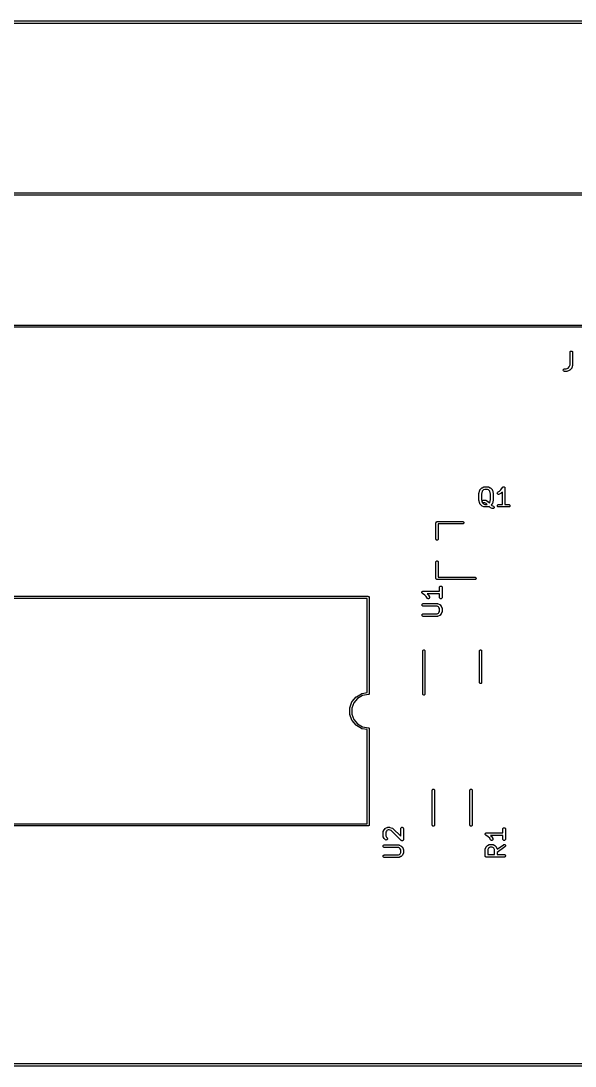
# Model space of a CAD drawing. Extents: x 85 to 212, y -151 to -91.
# Drawn here: x 116.9 to 148.4, y -150.8 to -91.4 of the extents above; entities that cross this region are included whole.
import ezdxf

# ---------------------------------------------------------------- set-up
doc = ezdxf.new("R2010")
doc.units = 0
doc.header["$MEASUREMENT"] = 0
doc.layers.add('BLACK', color=7, linetype='CONTINUOUS')

msp = doc.modelspace()

# ---------------------------------------------------------------- linework, layer by layer
at = {"layer": 'Black'}
for p, q in [((85.5, -91.425), (211.5, -91.425)), ((211.425, -91.575), (85.575, -91.575)), ((103.501, -101.194), (193.501, -101.194)), ((193.441, -101.314), (103.561, -101.314)), ((193.501, -108.814), (103.501, -108.814)), ((103.561, -108.694), (190.941, -108.694)), ((148.092, -110.252), (148.096, -110.227)), ((148.092, -110.954), (148.092, -110.252)), ((148.096, -110.227), (148.109, -110.204)), ((148.109, -110.204), (148.129, -110.187)), ((148.129, -110.187), (148.154, -110.179)), ((148.154, -110.179), (148.18, -110.179)), ((148.18, -110.179), (148.204, -110.187)), ((148.204, -110.187), (148.224, -110.204)), ((148.224, -110.204), (148.237, -110.227)), ((148.237, -110.227), (148.242, -110.252)), ((148.242, -110.252), (148.242, -110.967)), ((148.053, -111.069), (148.092, -110.954)), ((148.24, -110.979), (148.238, -110.99)), ((148.242, -110.967), (148.24, -110.979)), ((147.712, -111.239), (147.721, -111.215)), ((147.712, -111.265), (147.712, -111.239)), ((147.721, -111.29), (147.712, -111.265)), ((147.721, -111.215), (147.738, -111.195)), ((147.738, -111.31), (147.721, -111.29)), ((147.738, -111.195), (147.76, -111.182)), ((147.76, -111.323), (147.738, -111.31)), ((147.76, -111.182), (147.786, -111.177)), ((147.786, -111.327), (147.76, -111.323)), ((147.786, -111.177), (147.869, -111.177)), ((147.881, -111.327), (147.786, -111.327)), ((147.869, -111.177), (147.983, -111.139)), ((147.893, -111.325), (147.881, -111.327)), ((147.905, -111.324), (147.893, -111.325)), ((148.048, -111.276), (147.905, -111.324)), ((147.983, -111.139), (148.053, -111.069)), ((148.051, -111.274), (148.048, -111.276)), ((148.056, -111.273), (148.051, -111.274)), ((148.063, -111.268), (148.056, -111.273)), ((148.07, -111.264), (148.063, -111.268)), ((148.073, -111.26), (148.07, -111.264)), ((148.077, -111.258), (148.073, -111.26)), ((148.172, -111.163), (148.077, -111.258)), ((148.175, -111.159), (148.172, -111.163)), ((148.178, -111.156), (148.175, -111.159)), ((148.182, -111.148), (148.178, -111.156)), ((148.187, -111.141), (148.182, -111.148)), ((148.188, -111.137), (148.187, -111.141)), ((148.19, -111.133), (148.188, -111.137)), ((148.238, -110.99), (148.19, -111.133)), ((142.918, -118.268), (142.965, -118.077)), ((142.965, -118.077), (142.968, -118.07)), ((142.968, -118.07), (142.97, -118.064)), ((142.97, -118.064), (142.974, -118.059)), ((142.974, -118.059), (142.976, -118.053)), ((142.976, -118.053), (142.981, -118.048)), ((142.981, -118.048), (142.985, -118.042)), ((142.985, -118.042), (143.08, -117.947)), ((143.08, -117.947), (143.09, -117.94)), ((143.09, -117.94), (143.1, -117.933)), ((143.1, -117.933), (143.195, -117.885)), ((143.178, -118.062), (143.106, -118.134)), ((143.246, -118.027), (143.178, -118.062)), ((143.195, -117.885), (143.199, -117.884)), ((143.199, -117.884), (143.203, -117.882)), ((143.203, -117.882), (143.212, -117.88)), ((143.212, -117.88), (143.22, -117.878)), ((143.22, -117.878), (143.224, -117.878)), ((143.224, -117.878), (143.229, -117.877)), ((143.229, -117.877), (143.419, -117.877)), ((143.401, -118.027), (143.246, -118.027)), ((143.47, -118.062), (143.401, -118.027)), ((143.419, -117.877), (143.423, -117.878)), ((143.423, -117.878), (143.428, -117.878)), ((143.428, -117.878), (143.436, -117.88)), ((143.436, -117.88), (143.445, -117.882)), ((143.445, -117.882), (143.448, -117.884)), ((143.448, -117.884), (143.453, -117.885)), ((143.453, -117.885), (143.548, -117.933)), ((143.542, -118.134), (143.47, -118.062)), ((143.548, -117.933), (143.557, -117.94)), ((143.557, -117.94), (143.567, -117.947)), ((143.567, -117.947), (143.663, -118.042)), ((143.663, -118.042), (143.667, -118.048)), ((143.667, -118.048), (143.672, -118.053)), ((143.672, -118.053), (143.674, -118.059)), ((143.674, -118.059), (143.677, -118.064)), ((143.677, -118.064), (143.679, -118.07)), ((143.679, -118.07), (143.682, -118.077)), ((143.682, -118.077), (143.73, -118.268)), ((144.089, -118.129), (144.17, -118.047)), ((144.17, -118.047), (144.261, -117.911)), ((144.261, -117.911), (144.264, -117.908)), ((144.264, -117.908), (144.266, -117.904)), ((144.266, -117.904), (144.273, -117.898)), ((144.273, -117.898), (144.279, -117.892)), ((144.279, -117.892), (144.283, -117.89)), ((144.283, -117.89), (144.286, -117.887)), ((144.286, -117.887), (144.295, -117.884)), ((144.295, -117.884), (144.303, -117.88)), ((144.303, -117.88), (144.307, -117.88)), ((144.307, -117.88), (144.311, -117.879)), ((144.311, -117.879), (144.32, -117.879)), ((144.32, -117.879), (144.329, -117.878)), ((144.329, -117.878), (144.333, -117.879)), ((144.333, -117.879), (144.337, -117.879)), ((144.337, -117.879), (144.345, -117.882)), ((144.345, -117.882), (144.354, -117.884)), ((144.354, -117.884), (144.357, -117.886)), ((144.357, -117.886), (144.361, -117.887)), ((144.361, -117.887), (144.368, -117.893)), ((144.368, -117.893), (144.376, -117.898)), ((144.376, -117.898), (144.378, -117.902)), ((144.378, -117.902), (144.381, -117.904)), ((144.381, -117.904), (144.386, -117.912)), ((144.386, -117.912), (144.391, -117.919)), ((144.391, -117.919), (144.392, -117.923)), ((144.392, -117.923), (144.394, -117.927)), ((144.394, -117.927), (144.396, -117.936)), ((144.396, -117.936), (144.398, -117.944)), ((144.398, -117.944), (144.398, -117.948)), ((144.398, -117.948), (144.399, -117.952)), ((144.399, -117.952), (144.399, -118.877)), ((142.915, -118.286), (142.917, -118.277)), ((142.915, -118.619), (142.915, -118.286)), ((142.917, -118.628), (142.915, -118.619)), ((142.917, -118.277), (142.918, -118.268)), ((142.918, -118.637), (142.917, -118.628)), ((142.965, -118.828), (142.918, -118.637)), ((143.106, -118.134), (143.065, -118.295)), ((143.065, -118.295), (143.065, -118.61)), ((143.065, -118.61), (143.106, -118.771)), ((143.107, -118.701), (143.116, -118.677)), ((143.116, -118.677), (143.133, -118.657)), ((143.133, -118.657), (143.155, -118.644)), ((143.155, -118.644), (143.181, -118.639)), ((143.181, -118.639), (143.276, -118.639)), ((143.276, -118.639), (143.28, -118.64)), ((143.28, -118.64), (143.285, -118.64)), ((143.285, -118.64), (143.293, -118.642)), ((143.293, -118.642), (143.302, -118.644)), ((143.302, -118.644), (143.306, -118.646)), ((143.306, -118.646), (143.31, -118.647)), ((143.31, -118.647), (143.405, -118.695)), ((143.405, -118.695), (143.415, -118.702)), ((143.582, -118.295), (143.542, -118.134)), ((143.542, -118.771), (143.582, -118.61)), ((143.582, -118.61), (143.582, -118.295)), ((143.73, -118.637), (143.682, -118.828)), ((143.73, -118.268), (143.731, -118.277)), ((143.731, -118.628), (143.73, -118.637)), ((143.731, -118.277), (143.732, -118.286)), ((143.732, -118.619), (143.731, -118.628)), ((143.732, -118.286), (143.732, -118.619)), ((143.963, -118.234), (143.969, -118.208)), ((143.966, -118.259), (143.963, -118.234)), ((143.978, -118.283), (143.966, -118.259)), ((143.969, -118.208), (143.984, -118.187)), ((143.997, -118.301), (143.978, -118.283)), ((143.984, -118.187), (144.005, -118.171)), ((144.021, -118.311), (143.997, -118.301)), ((144.005, -118.171), (144.089, -118.129)), ((144.047, -118.313), (144.021, -118.311)), ((144.072, -118.305), (144.047, -118.313)), ((144.167, -118.258), (144.072, -118.305)), ((144.177, -118.25), (144.167, -118.258)), ((144.186, -118.244), (144.177, -118.25)), ((144.249, -118.181), (144.186, -118.244)), ((144.249, -118.877), (144.249, -118.181)), ((142.968, -118.834), (142.965, -118.828)), ((142.97, -118.841), (142.968, -118.834)), ((142.974, -118.846), (142.97, -118.841)), ((142.976, -118.852), (142.974, -118.846)), ((142.981, -118.857), (142.976, -118.852)), ((142.985, -118.863), (142.981, -118.857)), ((143.08, -118.958), (142.985, -118.863)), ((143.09, -118.965), (143.08, -118.958)), ((143.1, -118.972), (143.09, -118.965)), ((143.195, -119.019), (143.1, -118.972)), ((143.106, -118.771), (143.178, -118.843)), ((143.107, -118.727), (143.107, -118.701)), ((143.116, -118.752), (143.107, -118.727)), ((143.133, -118.772), (143.116, -118.752)), ((143.155, -118.785), (143.133, -118.772)), ((143.181, -118.789), (143.155, -118.785)), ((143.178, -118.843), (143.246, -118.877)), ((143.258, -118.789), (143.181, -118.789)), ((143.199, -119.021), (143.195, -119.019)), ((143.203, -119.023), (143.199, -119.021)), ((143.212, -119.024), (143.203, -119.023)), ((143.22, -119.027), (143.212, -119.024)), ((143.224, -119.027), (143.22, -119.027)), ((143.229, -119.027), (143.224, -119.027)), ((143.419, -119.027), (143.229, -119.027)), ((143.246, -118.877), (143.381, -118.877)), ((143.327, -118.824), (143.258, -118.789)), ((143.381, -118.877), (143.327, -118.824)), ((143.415, -118.702), (143.424, -118.709)), ((143.423, -119.027), (143.419, -119.027)), ((143.428, -119.027), (143.423, -119.027)), ((143.424, -118.709), (143.514, -118.799)), ((143.436, -119.024), (143.428, -119.027)), ((143.445, -119.023), (143.436, -119.024)), ((143.448, -119.021), (143.445, -119.023)), ((143.453, -119.019), (143.448, -119.021)), ((143.499, -118.996), (143.453, -119.019)), ((143.556, -119.053), (143.499, -118.996)), ((143.514, -118.799), (143.542, -118.771)), ((143.566, -119.06), (143.556, -119.053)), ((143.576, -119.067), (143.566, -119.06)), ((143.671, -119.115), (143.576, -119.067)), ((143.663, -118.863), (143.62, -118.905)), ((143.62, -118.905), (143.654, -118.938)), ((143.654, -118.938), (143.738, -118.981)), ((143.667, -118.857), (143.663, -118.863)), ((143.672, -118.852), (143.667, -118.857)), ((143.696, -119.122), (143.671, -119.115)), ((143.674, -118.846), (143.672, -118.852)), ((143.677, -118.841), (143.674, -118.846)), ((143.679, -118.834), (143.677, -118.841)), ((143.682, -118.828), (143.679, -118.834)), ((143.722, -119.121), (143.696, -119.122)), ((143.746, -119.11), (143.722, -119.121)), ((143.738, -118.981), (143.759, -118.996)), ((143.765, -119.092), (143.746, -119.11)), ((143.759, -118.996), (143.774, -119.018)), ((143.777, -119.069), (143.765, -119.092)), ((143.774, -119.018), (143.78, -119.043)), ((143.78, -119.043), (143.777, -119.069)), ((143.964, -118.939), (143.973, -118.915)), ((143.964, -118.965), (143.964, -118.939)), ((143.973, -118.99), (143.964, -118.965)), ((143.973, -118.915), (143.99, -118.895)), ((143.99, -119.01), (143.973, -118.99)), ((143.99, -118.895), (144.012, -118.882)), ((144.012, -119.023), (143.99, -119.01)), ((144.012, -118.882), (144.038, -118.877)), ((144.038, -119.027), (144.012, -119.023)), ((144.038, -118.877), (144.249, -118.877)), ((144.61, -119.027), (144.038, -119.027)), ((144.399, -118.877), (144.61, -118.877)), ((144.61, -118.877), (144.635, -118.882)), ((144.635, -119.023), (144.61, -119.027)), ((144.635, -118.882), (144.658, -118.895)), ((144.658, -119.01), (144.635, -119.023)), ((144.658, -118.895), (144.674, -118.915)), ((144.674, -118.99), (144.658, -119.01)), ((144.674, -118.915), (144.683, -118.939)), ((144.683, -118.965), (144.674, -118.99)), ((144.683, -118.939), (144.683, -118.965)), ((140.488, -119.89), (140.491, -119.886)), ((140.491, -119.886), (140.494, -119.881)), ((140.494, -119.881), (140.498, -119.878)), ((140.498, -119.878), (140.501, -119.874)), ((140.501, -119.874), (140.506, -119.871)), ((140.506, -119.871), (140.51, -119.868)), ((140.51, -119.868), (140.515, -119.866)), ((140.515, -119.866), (140.519, -119.864)), ((140.519, -119.864), (140.525, -119.863)), ((140.525, -119.863), (140.53, -119.861)), ((140.53, -119.861), (140.535, -119.861)), ((140.535, -119.861), (140.54, -119.86)), ((140.54, -119.86), (142, -119.86)), ((142, -119.86), (142.021, -119.864)), ((142.021, -119.864), (142.039, -119.874)), ((142.039, -119.874), (142.052, -119.89)), ((140.48, -119.92), (140.481, -119.915)), ((140.48, -120.85), (140.48, -119.92)), ((140.481, -119.91), (140.483, -119.905)), ((140.481, -119.915), (140.481, -119.91)), ((140.483, -119.905), (140.484, -119.899)), ((140.484, -119.899), (140.486, -119.895)), ((140.486, -119.895), (140.488, -119.89)), ((142, -119.98), (140.6, -119.98)), ((140.6, -119.98), (140.6, -120.85)), ((142.021, -119.976), (142, -119.98)), ((142.039, -119.966), (142.021, -119.976)), ((142.052, -119.95), (142.039, -119.966)), ((142.052, -119.89), (142.059, -119.91)), ((142.059, -119.93), (142.052, -119.95)), ((142.059, -119.91), (142.059, -119.93)), ((140.484, -120.871), (140.48, -120.85)), ((140.494, -120.889), (140.484, -120.871)), ((140.51, -120.902), (140.494, -120.889)), ((140.53, -120.909), (140.51, -120.902)), ((140.55, -120.909), (140.53, -120.909)), ((140.57, -120.902), (140.55, -120.909)), ((140.586, -120.889), (140.57, -120.902)), ((140.596, -120.871), (140.586, -120.889)), ((140.6, -120.85), (140.596, -120.871)), ((140.48, -122.15), (140.484, -122.129)), ((140.48, -123.08), (140.48, -122.15)), ((140.484, -122.129), (140.494, -122.111)), ((140.494, -122.111), (140.51, -122.098)), ((140.51, -122.098), (140.53, -122.091)), ((140.53, -122.091), (140.55, -122.091)), ((140.55, -122.091), (140.57, -122.098)), ((140.57, -122.098), (140.586, -122.111)), ((140.586, -122.111), (140.596, -122.129)), ((140.596, -122.129), (140.6, -122.15)), ((140.6, -122.15), (140.6, -123.02)), ((140.481, -123.085), (140.48, -123.08)), ((140.481, -123.09), (140.481, -123.085)), ((140.483, -123.095), (140.481, -123.09)), ((140.484, -123.101), (140.483, -123.095)), ((140.486, -123.105), (140.484, -123.101)), ((140.488, -123.11), (140.486, -123.105)), ((140.491, -123.114), (140.488, -123.11)), ((140.494, -123.119), (140.491, -123.114)), ((140.498, -123.122), (140.494, -123.119)), ((140.501, -123.126), (140.498, -123.122)), ((140.506, -123.129), (140.501, -123.126)), ((140.51, -123.132), (140.506, -123.129)), ((140.515, -123.134), (140.51, -123.132)), ((140.519, -123.136), (140.515, -123.134)), ((140.525, -123.137), (140.519, -123.136)), ((140.53, -123.139), (140.525, -123.137)), ((140.535, -123.139), (140.53, -123.139)), ((140.54, -123.14), (140.535, -123.139)), ((142.7, -123.14), (140.54, -123.14)), ((140.6, -123.02), (142.7, -123.02)), ((142.7, -123.02), (142.721, -123.024)), ((142.721, -123.136), (142.7, -123.14)), ((142.721, -123.024), (142.739, -123.034)), ((142.739, -123.126), (142.721, -123.136)), ((142.739, -123.034), (142.752, -123.05)), ((142.752, -123.11), (142.739, -123.126)), ((142.752, -123.05), (142.759, -123.07)), ((142.759, -123.09), (142.752, -123.11)), ((142.759, -123.07), (142.759, -123.09)), ((139.678, -123.871), (139.679, -123.867)), ((139.679, -123.88), (139.678, -123.871)), ((139.679, -123.863), (139.682, -123.855)), ((139.679, -123.867), (139.679, -123.863)), ((139.679, -123.889), (139.679, -123.88)), ((139.68, -123.893), (139.679, -123.889)), ((139.68, -123.897), (139.68, -123.893)), ((139.684, -123.905), (139.68, -123.897)), ((139.682, -123.855), (139.684, -123.846)), ((139.684, -123.846), (139.686, -123.843)), ((139.687, -123.914), (139.684, -123.905)), ((139.686, -123.843), (139.687, -123.839)), ((139.687, -123.839), (139.693, -123.832)), ((139.69, -123.917), (139.687, -123.914)), ((139.692, -123.921), (139.69, -123.917)), ((139.698, -123.927), (139.692, -123.921)), ((139.693, -123.832), (139.698, -123.824)), ((139.698, -123.824), (139.702, -123.822)), ((139.704, -123.934), (139.698, -123.927)), ((139.702, -123.822), (139.704, -123.819)), ((139.704, -123.819), (139.712, -123.814)), ((139.708, -123.936), (139.704, -123.934)), ((139.711, -123.939), (139.708, -123.936)), ((139.847, -124.03), (139.711, -123.939)), ((139.712, -123.814), (139.719, -123.809)), ((139.719, -123.809), (139.723, -123.808)), ((139.723, -123.808), (139.727, -123.806)), ((139.727, -123.806), (139.736, -123.804)), ((139.736, -123.804), (139.744, -123.802)), ((139.744, -123.802), (139.748, -123.802)), ((139.748, -123.802), (139.752, -123.801)), ((139.752, -123.801), (140.677, -123.801)), ((139.929, -124.111), (139.847, -124.03)), ((140.677, -123.951), (139.981, -123.951)), ((139.981, -123.951), (140.044, -124.014)), ((140.044, -124.014), (140.05, -124.023)), ((140.05, -124.023), (140.058, -124.033)), ((140.058, -124.033), (140.105, -124.128)), ((140.677, -123.59), (140.682, -123.565)), ((140.677, -123.801), (140.677, -123.59)), ((140.677, -124.162), (140.677, -123.951)), ((140.682, -123.565), (140.695, -123.542)), ((140.695, -123.542), (140.715, -123.526)), ((140.715, -123.526), (140.739, -123.517)), ((140.739, -123.517), (140.765, -123.517)), ((140.765, -123.517), (140.79, -123.526)), ((140.79, -123.526), (140.81, -123.542)), ((140.81, -123.542), (140.823, -123.565)), ((140.823, -123.565), (140.827, -123.59)), ((140.827, -123.59), (140.827, -124.162)), ((85.71, -124.1), (136.63, -124.1)), ((136.57, -124.22), (85.77, -124.22)), ((136.57, -129.57), (136.57, -124.22)), ((136.63, -124.1), (136.635, -124.101)), ((136.635, -124.101), (136.64, -124.101)), ((136.64, -124.101), (136.645, -124.103)), ((136.645, -124.103), (136.651, -124.104)), ((136.651, -124.104), (136.655, -124.106)), ((136.655, -124.106), (136.66, -124.108)), ((136.66, -124.108), (136.664, -124.111)), ((136.664, -124.111), (136.669, -124.114)), ((136.669, -124.114), (136.672, -124.118)), ((136.672, -124.118), (136.676, -124.121)), ((136.676, -124.121), (136.679, -124.126)), ((136.679, -124.126), (136.682, -124.13)), ((136.682, -124.13), (136.684, -124.135)), ((136.684, -124.135), (136.686, -124.139)), ((136.686, -124.139), (136.687, -124.145)), ((136.687, -124.145), (136.689, -124.15)), ((136.689, -124.15), (136.689, -124.155)), ((136.689, -124.155), (136.69, -124.16)), ((136.69, -124.16), (136.69, -129.62)), ((139.679, -124.577), (139.687, -124.553)), ((139.679, -124.603), (139.679, -124.577)), ((139.687, -124.628), (139.679, -124.603)), ((139.687, -124.553), (139.704, -124.533)), ((139.704, -124.648), (139.687, -124.628)), ((139.704, -124.533), (139.727, -124.52)), ((139.727, -124.52), (139.752, -124.515)), ((139.752, -124.515), (140.562, -124.515)), ((139.971, -124.195), (139.929, -124.111)), ((139.987, -124.216), (139.971, -124.195)), ((140.008, -124.231), (139.987, -124.216)), ((140.034, -124.237), (140.008, -124.231)), ((140.059, -124.234), (140.034, -124.237)), ((140.083, -124.222), (140.059, -124.234)), ((140.101, -124.203), (140.083, -124.222)), ((140.111, -124.179), (140.101, -124.203)), ((140.105, -124.128), (140.113, -124.153)), ((140.113, -124.153), (140.111, -124.179)), ((140.562, -124.515), (140.566, -124.516)), ((140.566, -124.516), (140.57, -124.516)), ((140.57, -124.516), (140.579, -124.518)), ((140.579, -124.518), (140.588, -124.52)), ((140.588, -124.52), (140.591, -124.522)), ((140.591, -124.522), (140.595, -124.523)), ((140.595, -124.523), (140.691, -124.571)), ((140.682, -124.188), (140.677, -124.162)), ((140.695, -124.21), (140.682, -124.188)), ((140.691, -124.571), (140.7, -124.578)), ((140.715, -124.227), (140.695, -124.21)), ((140.7, -124.578), (140.71, -124.585)), ((140.71, -124.585), (140.758, -124.633)), ((140.739, -124.236), (140.715, -124.227)), ((140.765, -124.236), (140.739, -124.236)), ((140.758, -124.633), (140.765, -124.643)), ((140.79, -124.227), (140.765, -124.236)), ((140.81, -124.21), (140.79, -124.227)), ((140.823, -124.188), (140.81, -124.21)), ((140.827, -124.162), (140.823, -124.188)), ((139.679, -125.149), (139.687, -125.124)), ((139.679, -125.175), (139.679, -125.149)), ((139.687, -125.199), (139.679, -125.175)), ((139.687, -125.124), (139.704, -125.104)), ((139.704, -125.219), (139.687, -125.199)), ((139.727, -124.661), (139.704, -124.648)), ((139.704, -125.104), (139.727, -125.091)), ((139.727, -125.232), (139.704, -125.219)), ((139.752, -124.665), (139.727, -124.661)), ((139.727, -125.091), (139.752, -125.087)), ((140.544, -124.665), (139.752, -124.665)), ((139.752, -125.087), (140.544, -125.087)), ((140.613, -124.7), (140.544, -124.665)), ((140.544, -125.087), (140.613, -125.053)), ((140.691, -125.181), (140.595, -125.229)), ((140.643, -124.73), (140.613, -124.7)), ((140.613, -125.053), (140.643, -125.022)), ((140.677, -124.799), (140.643, -124.73)), ((140.643, -125.022), (140.677, -124.954)), ((140.677, -124.954), (140.677, -124.799)), ((140.7, -125.174), (140.691, -125.181)), ((140.71, -125.167), (140.7, -125.174)), ((140.758, -125.12), (140.71, -125.167)), ((140.765, -125.11), (140.758, -125.12)), ((140.765, -124.643), (140.772, -124.652)), ((140.772, -125.1), (140.765, -125.11)), ((140.772, -124.652), (140.819, -124.747)), ((140.819, -125.005), (140.772, -125.1)), ((140.819, -124.747), (140.821, -124.752)), ((140.821, -125.001), (140.819, -125.005)), ((140.821, -124.752), (140.823, -124.755)), ((140.823, -124.997), (140.821, -125.001)), ((140.823, -124.755), (140.824, -124.764)), ((140.824, -124.988), (140.823, -124.997)), ((140.824, -124.764), (140.827, -124.772)), ((140.827, -124.98), (140.824, -124.988)), ((140.827, -124.772), (140.827, -124.777)), ((140.827, -124.777), (140.827, -124.781)), ((140.827, -124.781), (140.827, -124.971)), ((140.827, -124.971), (140.827, -124.976)), ((140.827, -124.976), (140.827, -124.98)), ((139.752, -125.237), (139.727, -125.232)), ((140.562, -125.237), (139.752, -125.237)), ((140.566, -125.236), (140.562, -125.237)), ((140.57, -125.236), (140.566, -125.236)), ((140.579, -125.234), (140.57, -125.236)), ((140.588, -125.232), (140.579, -125.234)), ((140.591, -125.23), (140.588, -125.232)), ((140.595, -125.229), (140.591, -125.23)), ((139.73, -127.2), (139.734, -127.179)), ((139.73, -129.65), (139.73, -127.2)), ((139.734, -127.179), (139.744, -127.161)), ((139.744, -127.161), (139.76, -127.148)), ((139.76, -127.148), (139.78, -127.141)), ((139.78, -127.141), (139.8, -127.141)), ((139.8, -127.141), (139.82, -127.148)), ((139.82, -127.148), (139.836, -127.161)), ((139.836, -127.161), (139.846, -127.179)), ((139.846, -127.179), (139.85, -127.2)), ((139.85, -127.2), (139.85, -129.65)), ((142.95, -127.2), (142.954, -127.179)), ((142.95, -129), (142.95, -127.2)), ((142.954, -127.179), (142.964, -127.161)), ((142.964, -127.161), (142.98, -127.148)), ((142.98, -127.148), (143, -127.141)), ((143, -127.141), (143.02, -127.141)), ((143.02, -127.141), (143.04, -127.148)), ((143.04, -127.148), (143.056, -127.161)), ((143.056, -127.161), (143.066, -127.179)), ((143.066, -127.179), (143.07, -127.2)), ((143.07, -127.2), (143.07, -129)), ((142.954, -129.021), (142.95, -129)), ((142.964, -129.039), (142.954, -129.021)), ((142.98, -129.052), (142.964, -129.039)), ((143, -129.059), (142.98, -129.052)), ((143.02, -129.059), (143, -129.059)), ((143.04, -129.052), (143.02, -129.059)), ((143.056, -129.039), (143.04, -129.052)), ((143.066, -129.021), (143.056, -129.039)), ((143.07, -129), (143.066, -129.021)), ((135.718, -130.081), (135.941, -129.815)), ((136.026, -129.901), (135.817, -130.15)), ((135.941, -129.815), (135.949, -129.809)), ((135.941, -129.815), (135.941, -129.815)), ((135.949, -129.809), (135.957, -129.802)), ((135.957, -129.802), (136.258, -129.628)), ((135.957, -129.802), (135.957, -129.802)), ((136.309, -129.738), (136.026, -129.901)), ((136.258, -129.628), (136.266, -129.625)), ((136.258, -129.628), (136.258, -129.628)), ((136.266, -129.625), (136.278, -129.621)), ((136.278, -129.621), (136.57, -129.57)), ((136.278, -129.621), (136.278, -129.621)), ((136.64, -129.679), (136.309, -129.738)), ((136.66, -129.672), (136.64, -129.679)), ((136.676, -129.659), (136.66, -129.672)), ((136.686, -129.641), (136.676, -129.659)), ((136.69, -129.62), (136.686, -129.641)), ((139.734, -129.671), (139.73, -129.65)), ((139.744, -129.689), (139.734, -129.671)), ((139.76, -129.702), (139.744, -129.689)), ((139.78, -129.709), (139.76, -129.702)), ((139.8, -129.709), (139.78, -129.709)), ((139.82, -129.702), (139.8, -129.709)), ((139.836, -129.689), (139.82, -129.702)), ((139.846, -129.671), (139.836, -129.689)), ((139.85, -129.65), (139.846, -129.671)), ((135.585, -130.446), (135.589, -130.426)), ((135.585, -130.794), (135.585, -130.446)), ((135.589, -130.426), (135.708, -130.099)), ((135.817, -130.15), (135.705, -130.457)), ((135.705, -130.457), (135.705, -130.783)), ((135.708, -130.099), (135.714, -130.088)), ((135.708, -130.099), (135.708, -130.099)), ((135.714, -130.088), (135.718, -130.081)), ((135.718, -130.081), (135.718, -130.081)), ((135.589, -130.814), (135.585, -130.794)), ((135.708, -131.141), (135.589, -130.814)), ((135.705, -130.783), (135.817, -131.09)), ((135.714, -131.152), (135.708, -131.141)), ((135.708, -131.141), (135.708, -131.141)), ((135.718, -131.159), (135.714, -131.152)), ((135.941, -131.425), (135.718, -131.159)), ((135.718, -131.159), (135.718, -131.159)), ((135.817, -131.09), (136.026, -131.339)), ((135.949, -131.431), (135.941, -131.425)), ((135.941, -131.425), (135.941, -131.425)), ((135.957, -131.438), (135.949, -131.431)), ((136.258, -131.612), (135.957, -131.438)), ((135.957, -131.438), (135.957, -131.438)), ((136.026, -131.339), (136.309, -131.502)), ((136.266, -131.615), (136.258, -131.612)), ((136.258, -131.612), (136.258, -131.612)), ((136.278, -131.619), (136.266, -131.615)), ((136.57, -131.67), (136.278, -131.619)), ((136.278, -131.619), (136.278, -131.619)), ((136.309, -131.502), (136.64, -131.561)), ((136.57, -137.02), (136.57, -131.67)), ((136.64, -131.561), (136.66, -131.568)), ((136.66, -131.568), (136.676, -131.581)), ((136.676, -131.581), (136.686, -131.599)), ((136.686, -131.599), (136.69, -131.62)), ((136.69, -131.62), (136.69, -137.08)), ((140.27, -135.1), (140.274, -135.079)), ((140.27, -137.1), (140.27, -135.1)), ((140.274, -135.079), (140.284, -135.061)), ((140.284, -135.061), (140.3, -135.048)), ((140.3, -135.048), (140.32, -135.041)), ((140.32, -135.041), (140.34, -135.041)), ((140.34, -135.041), (140.36, -135.048)), ((140.36, -135.048), (140.376, -135.061)), ((140.376, -135.061), (140.386, -135.079)), ((140.386, -135.079), (140.39, -135.1)), ((140.39, -135.1), (140.39, -137.1)), ((142.41, -135.1), (142.414, -135.079)), ((142.41, -137.1), (142.41, -135.1)), ((142.414, -135.079), (142.424, -135.061)), ((142.424, -135.061), (142.44, -135.048)), ((142.44, -135.048), (142.46, -135.041)), ((142.46, -135.041), (142.48, -135.041)), ((142.48, -135.041), (142.5, -135.048)), ((142.5, -135.048), (142.516, -135.061)), ((142.516, -135.061), (142.526, -135.079)), ((142.526, -135.079), (142.53, -135.1)), ((142.53, -135.1), (142.53, -137.1)), ((85.77, -137.02), (136.57, -137.02)), ((136.687, -137.095), (136.686, -137.101)), ((136.689, -137.09), (136.687, -137.095)), ((136.69, -137.08), (136.689, -137.085)), ((136.689, -137.085), (136.689, -137.09)), ((136.63, -137.14), (85.71, -137.14)), ((136.635, -137.139), (136.63, -137.14)), ((136.64, -137.139), (136.635, -137.139)), ((136.645, -137.137), (136.64, -137.139)), ((136.651, -137.136), (136.645, -137.137)), ((136.655, -137.134), (136.651, -137.136)), ((136.66, -137.132), (136.655, -137.134)), ((136.664, -137.129), (136.66, -137.132)), ((136.669, -137.126), (136.664, -137.129)), ((136.672, -137.122), (136.669, -137.126)), ((136.676, -137.119), (136.672, -137.122)), ((136.679, -137.114), (136.676, -137.119)), ((136.682, -137.11), (136.679, -137.114)), ((136.684, -137.105), (136.682, -137.11)), ((136.686, -137.101), (136.684, -137.105)), ((137.477, -137.481), (137.478, -137.477)), ((137.477, -137.719), (137.477, -137.481)), ((137.478, -137.472), (137.48, -137.464)), ((137.478, -137.477), (137.478, -137.472)), ((137.48, -137.464), (137.482, -137.455)), ((137.482, -137.455), (137.484, -137.452)), ((137.484, -137.452), (137.485, -137.447)), ((137.485, -137.447), (137.533, -137.352)), ((137.533, -137.352), (137.54, -137.343)), ((137.54, -137.343), (137.547, -137.333)), ((137.547, -137.333), (137.595, -137.285)), ((137.595, -137.285), (137.604, -137.278)), ((137.604, -137.278), (137.614, -137.271)), ((137.614, -137.271), (137.709, -137.223)), ((137.662, -137.43), (137.627, -137.499)), ((137.627, -137.499), (137.627, -137.701)), ((137.692, -137.4), (137.662, -137.43)), ((137.761, -137.365), (137.692, -137.4)), ((137.709, -137.223), (137.713, -137.222)), ((137.713, -137.222), (137.717, -137.22)), ((137.717, -137.22), (137.726, -137.218)), ((137.726, -137.218), (137.734, -137.216)), ((137.734, -137.216), (137.739, -137.216)), ((137.739, -137.216), (137.743, -137.215)), ((137.743, -137.215), (137.838, -137.215)), ((137.826, -137.365), (137.761, -137.365)), ((137.94, -137.404), (137.826, -137.365)), ((137.838, -137.215), (137.85, -137.218)), ((137.85, -137.218), (137.862, -137.219)), ((137.862, -137.219), (138.005, -137.267)), ((138.499, -137.963), (137.94, -137.404)), ((138.005, -137.267), (138.008, -137.269)), ((138.008, -137.269), (138.013, -137.27)), ((138.013, -137.27), (138.02, -137.275)), ((138.02, -137.275), (138.028, -137.279)), ((138.028, -137.279), (138.03, -137.283)), ((138.03, -137.283), (138.034, -137.285)), ((138.034, -137.285), (138.477, -137.728)), ((138.477, -137.29), (138.482, -137.265)), ((138.477, -137.728), (138.477, -137.29)), ((138.482, -137.265), (138.495, -137.242)), ((138.495, -137.242), (138.515, -137.226)), ((138.515, -137.226), (138.539, -137.217)), ((138.539, -137.217), (138.565, -137.217)), ((138.565, -137.217), (138.59, -137.226)), ((138.59, -137.226), (138.61, -137.242)), ((138.61, -137.242), (138.623, -137.265)), ((138.623, -137.265), (138.627, -137.29)), ((138.627, -137.29), (138.627, -137.91)), ((140.274, -137.121), (140.27, -137.1)), ((140.284, -137.139), (140.274, -137.121)), ((140.3, -137.152), (140.284, -137.139)), ((140.32, -137.159), (140.3, -137.152)), ((140.34, -137.159), (140.32, -137.159)), ((140.36, -137.152), (140.34, -137.159)), ((140.376, -137.139), (140.36, -137.152)), ((140.386, -137.121), (140.376, -137.139)), ((140.39, -137.1), (140.386, -137.121)), ((142.414, -137.121), (142.41, -137.1)), ((142.424, -137.139), (142.414, -137.121)), ((142.44, -137.152), (142.424, -137.139)), ((142.46, -137.159), (142.44, -137.152)), ((142.48, -137.159), (142.46, -137.159)), ((142.5, -137.152), (142.48, -137.159)), ((142.516, -137.139), (142.5, -137.152)), ((142.526, -137.121), (142.516, -137.139)), ((142.53, -137.1), (142.526, -137.121)), ((143.278, -137.595), (143.279, -137.591)), ((143.279, -137.604), (143.278, -137.595)), ((143.279, -137.587), (143.282, -137.579)), ((143.279, -137.591), (143.279, -137.587)), ((143.279, -137.613), (143.279, -137.604)), ((143.28, -137.617), (143.279, -137.613)), ((143.28, -137.621), (143.28, -137.617)), ((143.284, -137.629), (143.28, -137.621)), ((143.282, -137.579), (143.284, -137.57)), ((143.284, -137.57), (143.286, -137.566)), ((143.287, -137.637), (143.284, -137.629)), ((143.286, -137.566), (143.287, -137.562)), ((143.287, -137.562), (143.293, -137.556)), ((143.29, -137.641), (143.287, -137.637)), ((143.292, -137.644), (143.29, -137.641)), ((143.298, -137.651), (143.292, -137.644)), ((143.293, -137.556), (143.298, -137.548)), ((143.298, -137.548), (143.302, -137.546)), ((143.304, -137.657), (143.298, -137.651)), ((143.302, -137.546), (143.304, -137.543)), ((143.304, -137.543), (143.312, -137.538)), ((143.308, -137.66), (143.304, -137.657)), ((143.311, -137.662), (143.308, -137.66)), ((143.447, -137.754), (143.311, -137.662)), ((143.312, -137.538), (143.319, -137.533)), ((143.319, -137.533), (143.323, -137.532)), ((143.323, -137.532), (143.327, -137.53)), ((143.327, -137.53), (143.336, -137.528)), ((143.336, -137.528), (143.344, -137.525)), ((143.344, -137.525), (143.348, -137.526)), ((143.348, -137.526), (143.352, -137.525)), ((143.352, -137.525), (144.277, -137.525)), ((144.277, -137.675), (143.581, -137.675)), ((143.581, -137.675), (143.644, -137.737)), ((144.277, -137.314), (144.282, -137.289)), ((144.277, -137.525), (144.277, -137.314)), ((144.277, -137.886), (144.277, -137.675)), ((144.282, -137.289), (144.295, -137.266)), ((144.295, -137.266), (144.315, -137.249)), ((144.315, -137.249), (144.339, -137.24)), ((144.339, -137.24), (144.365, -137.24)), ((144.365, -137.24), (144.39, -137.249)), ((144.39, -137.249), (144.41, -137.266)), ((144.41, -137.266), (144.423, -137.289)), ((144.423, -137.289), (144.427, -137.314)), ((144.427, -137.314), (144.427, -137.886)), ((137.478, -137.723), (137.477, -137.719)), ((137.478, -137.728), (137.478, -137.723)), ((137.48, -137.736), (137.478, -137.728)), ((137.479, -138.277), (137.487, -138.253)), ((137.479, -138.303), (137.479, -138.277)), ((137.482, -137.745), (137.48, -137.736)), ((137.484, -137.748), (137.482, -137.745)), ((137.485, -137.753), (137.484, -137.748)), ((137.533, -137.848), (137.485, -137.753)), ((137.487, -138.253), (137.504, -138.233)), ((137.504, -138.233), (137.527, -138.22)), ((137.527, -138.22), (137.552, -138.215)), ((137.54, -137.857), (137.533, -137.848)), ((137.547, -137.867), (137.54, -137.857)), ((137.595, -137.915), (137.547, -137.867)), ((137.552, -138.215), (138.362, -138.215)), ((137.616, -137.93), (137.595, -137.915)), ((137.641, -137.937), (137.616, -137.93)), ((137.627, -137.701), (137.662, -137.77)), ((137.667, -137.934), (137.641, -137.937)), ((137.662, -137.77), (137.701, -137.809)), ((137.691, -137.923), (137.667, -137.934)), ((137.709, -137.905), (137.691, -137.923)), ((137.701, -137.809), (137.716, -137.83)), ((137.72, -137.881), (137.709, -137.905)), ((137.716, -137.83), (137.722, -137.855)), ((137.722, -137.855), (137.72, -137.881)), ((138.362, -138.215), (138.366, -138.216)), ((138.366, -138.216), (138.37, -138.216)), ((138.37, -138.216), (138.379, -138.218)), ((138.379, -138.218), (138.388, -138.22)), ((138.388, -138.22), (138.391, -138.222)), ((138.391, -138.222), (138.395, -138.223)), ((138.395, -138.223), (138.491, -138.271)), ((138.491, -138.271), (138.5, -138.278)), ((138.507, -137.968), (138.499, -137.963)), ((138.5, -138.278), (138.51, -138.285)), ((138.515, -137.974), (138.507, -137.968)), ((138.51, -138.285), (138.558, -138.333)), ((138.518, -137.976), (138.515, -137.974)), ((138.521, -137.977), (138.518, -137.976)), ((138.53, -137.98), (138.521, -137.977)), ((138.539, -137.983), (138.53, -137.98)), ((138.543, -137.983), (138.539, -137.983)), ((138.546, -137.984), (138.543, -137.983)), ((138.556, -137.983), (138.546, -137.984)), ((138.565, -137.983), (138.556, -137.983)), ((138.569, -137.982), (138.565, -137.983)), ((138.572, -137.982), (138.569, -137.982)), ((138.581, -137.978), (138.572, -137.982)), ((138.59, -137.974), (138.581, -137.978)), ((138.592, -137.972), (138.59, -137.974)), ((138.595, -137.971), (138.592, -137.972)), ((138.602, -137.964), (138.595, -137.971)), ((138.61, -137.958), (138.602, -137.964)), ((138.611, -137.955), (138.61, -137.958)), ((138.614, -137.953), (138.611, -137.955)), ((138.618, -137.944), (138.614, -137.953)), ((138.623, -137.935), (138.618, -137.944)), ((138.625, -137.929), (138.623, -137.932)), ((138.623, -137.932), (138.623, -137.935)), ((138.626, -137.919), (138.625, -137.929)), ((138.627, -137.91), (138.626, -137.919)), ((143.347, -138.309), (143.395, -138.261)), ((143.395, -138.261), (143.404, -138.254)), ((143.404, -138.254), (143.414, -138.247)), ((143.414, -138.247), (143.509, -138.2)), ((143.529, -137.835), (143.447, -137.754)), ((143.509, -138.2), (143.513, -138.198)), ((143.513, -138.198), (143.517, -138.196)), ((143.517, -138.196), (143.526, -138.195)), ((143.526, -138.195), (143.534, -138.192)), ((143.571, -137.919), (143.529, -137.835)), ((143.534, -138.192), (143.539, -138.192)), ((143.539, -138.192), (143.543, -138.192)), ((143.543, -138.192), (143.686, -138.192)), ((143.587, -137.94), (143.571, -137.919)), ((143.608, -137.955), (143.587, -137.94)), ((143.634, -137.961), (143.608, -137.955)), ((143.659, -137.958), (143.634, -137.961)), ((143.644, -137.737), (143.65, -137.747)), ((143.65, -137.747), (143.658, -137.757)), ((143.658, -137.757), (143.705, -137.852)), ((143.683, -137.946), (143.659, -137.958)), ((143.701, -137.927), (143.683, -137.946)), ((143.686, -138.192), (143.69, -138.192)), ((143.69, -138.192), (143.694, -138.192)), ((143.694, -138.192), (143.703, -138.195)), ((143.711, -137.903), (143.701, -137.927)), ((143.703, -138.195), (143.711, -138.196)), ((143.705, -137.852), (143.713, -137.877)), ((143.713, -137.877), (143.711, -137.903)), ((143.711, -138.196), (143.715, -138.198)), ((143.715, -138.198), (143.719, -138.2)), ((143.719, -138.2), (143.814, -138.247)), ((143.814, -138.247), (143.824, -138.254)), ((143.824, -138.254), (143.834, -138.261)), ((143.834, -138.261), (143.882, -138.309)), ((143.951, -138.456), (144.309, -138.205)), ((144.282, -137.911), (144.277, -137.886)), ((144.295, -137.934), (144.282, -137.911)), ((144.315, -137.951), (144.295, -137.934)), ((144.309, -138.205), (144.333, -138.194)), ((144.339, -137.96), (144.315, -137.951)), ((144.333, -138.194), (144.359, -138.192)), ((144.365, -137.96), (144.339, -137.96)), ((144.359, -138.192), (144.384, -138.199)), ((144.39, -137.951), (144.365, -137.96)), ((144.384, -138.199), (144.405, -138.214)), ((144.41, -137.934), (144.39, -137.951)), ((144.405, -138.214), (144.42, -138.235)), ((144.423, -137.911), (144.41, -137.934)), ((144.42, -138.235), (144.427, -138.26)), ((144.427, -137.886), (144.423, -137.911)), ((144.427, -138.26), (144.425, -138.286)), ((137.487, -138.328), (137.479, -138.303)), ((137.479, -138.849), (137.487, -138.824)), ((137.479, -138.875), (137.479, -138.849)), ((137.487, -138.899), (137.479, -138.875)), ((137.504, -138.348), (137.487, -138.328)), ((137.487, -138.824), (137.504, -138.804)), ((137.527, -138.361), (137.504, -138.348)), ((137.504, -138.804), (137.527, -138.791)), ((137.552, -138.365), (137.527, -138.361)), ((137.527, -138.791), (137.552, -138.787)), ((138.344, -138.365), (137.552, -138.365)), ((137.552, -138.787), (138.344, -138.787)), ((138.413, -138.4), (138.344, -138.365)), ((138.344, -138.787), (138.413, -138.753)), ((138.443, -138.43), (138.413, -138.4)), ((138.413, -138.753), (138.443, -138.722)), ((138.477, -138.499), (138.443, -138.43)), ((138.443, -138.722), (138.477, -138.654)), ((138.477, -138.654), (138.477, -138.499)), ((138.5, -138.874), (138.491, -138.881)), ((138.51, -138.867), (138.5, -138.874)), ((138.558, -138.82), (138.51, -138.867)), ((138.558, -138.333), (138.565, -138.343)), ((138.565, -138.81), (138.558, -138.82)), ((138.565, -138.343), (138.572, -138.352)), ((138.572, -138.8), (138.565, -138.81)), ((138.572, -138.352), (138.619, -138.447)), ((138.619, -138.705), (138.572, -138.8)), ((138.619, -138.447), (138.621, -138.452)), ((138.621, -138.701), (138.619, -138.705)), ((138.621, -138.452), (138.623, -138.455)), ((138.623, -138.697), (138.621, -138.701)), ((138.623, -138.455), (138.624, -138.464)), ((138.624, -138.688), (138.623, -138.697)), ((138.624, -138.464), (138.627, -138.472)), ((138.627, -138.68), (138.624, -138.688)), ((138.627, -138.472), (138.627, -138.477)), ((138.627, -138.477), (138.627, -138.481)), ((138.627, -138.481), (138.627, -138.671)), ((138.627, -138.671), (138.627, -138.676)), ((138.627, -138.676), (138.627, -138.68)), ((143.277, -138.457), (143.278, -138.453)), ((143.277, -138.838), (143.277, -138.457)), ((143.279, -138.845), (143.277, -138.838)), ((143.278, -138.449), (143.28, -138.44)), ((143.278, -138.453), (143.278, -138.449)), ((143.279, -138.851), (143.279, -138.845)), ((143.281, -138.857), (143.279, -138.851)), ((143.28, -138.44), (143.282, -138.431)), ((143.282, -138.864), (143.281, -138.857)), ((143.282, -138.431), (143.284, -138.428)), ((143.285, -138.869), (143.282, -138.864)), ((143.284, -138.428), (143.285, -138.424)), ((143.285, -138.424), (143.333, -138.328)), ((143.287, -138.876), (143.285, -138.869)), ((143.292, -138.881), (143.287, -138.876)), ((143.333, -138.328), (143.34, -138.319)), ((143.34, -138.319), (143.347, -138.309)), ((143.462, -138.406), (143.427, -138.475)), ((143.427, -138.475), (143.427, -138.763)), ((143.427, -138.763), (143.801, -138.763)), ((143.492, -138.376), (143.462, -138.406)), ((143.561, -138.342), (143.492, -138.376)), ((143.668, -138.342), (143.561, -138.342)), ((143.737, -138.376), (143.668, -138.342)), ((143.767, -138.406), (143.737, -138.376)), ((143.801, -138.475), (143.767, -138.406)), ((143.801, -138.763), (143.801, -138.475)), ((143.882, -138.309), (143.888, -138.319)), ((143.888, -138.319), (143.896, -138.328)), ((143.896, -138.328), (143.943, -138.424)), ((143.943, -138.424), (143.945, -138.428)), ((143.945, -138.428), (143.947, -138.431)), ((143.947, -138.431), (143.948, -138.44)), ((143.948, -138.44), (143.951, -138.449)), ((143.951, -138.449), (143.95, -138.453)), ((143.95, -138.453), (143.951, -138.456)), ((144.395, -138.328), (143.951, -138.639)), ((143.951, -138.639), (143.951, -138.763)), ((143.951, -138.763), (144.352, -138.763)), ((144.352, -138.763), (144.378, -138.768)), ((144.378, -138.768), (144.401, -138.781)), ((144.414, -138.31), (144.395, -138.328)), ((144.401, -138.781), (144.417, -138.801)), ((144.417, -138.876), (144.401, -138.896)), ((144.425, -138.286), (144.414, -138.31)), ((144.417, -138.801), (144.426, -138.825)), ((144.426, -138.851), (144.417, -138.876)), ((144.426, -138.825), (144.426, -138.851)), ((137.504, -138.919), (137.487, -138.899)), ((137.527, -138.932), (137.504, -138.919)), ((137.552, -138.937), (137.527, -138.932)), ((138.362, -138.937), (137.552, -138.937)), ((138.366, -138.936), (138.362, -138.937)), ((138.37, -138.936), (138.366, -138.936)), ((138.379, -138.934), (138.37, -138.936)), ((138.388, -138.932), (138.379, -138.934)), ((138.391, -138.93), (138.388, -138.932)), ((138.395, -138.929), (138.391, -138.93)), ((138.491, -138.881), (138.395, -138.929)), ((143.295, -138.886), (143.292, -138.881)), ((143.3, -138.891), (143.295, -138.886)), ((143.304, -138.896), (143.3, -138.891)), ((143.31, -138.899), (143.304, -138.896)), ((143.315, -138.903), (143.31, -138.899)), ((143.321, -138.905), (143.315, -138.903)), ((143.327, -138.909), (143.321, -138.905)), ((143.333, -138.91), (143.327, -138.909)), ((143.339, -138.912), (143.333, -138.91)), ((143.346, -138.912), (143.339, -138.912)), ((143.352, -138.913), (143.346, -138.912)), ((144.352, -138.913), (143.352, -138.913)), ((144.378, -138.909), (144.352, -138.913)), ((144.401, -138.896), (144.378, -138.909)), ((85.575, -150.625), (211.425, -150.625)), ((211.5, -150.775), (85.5, -150.775))]:
    msp.add_line(p, q, dxfattribs=at)

doc.saveas('drawing.dxf')
